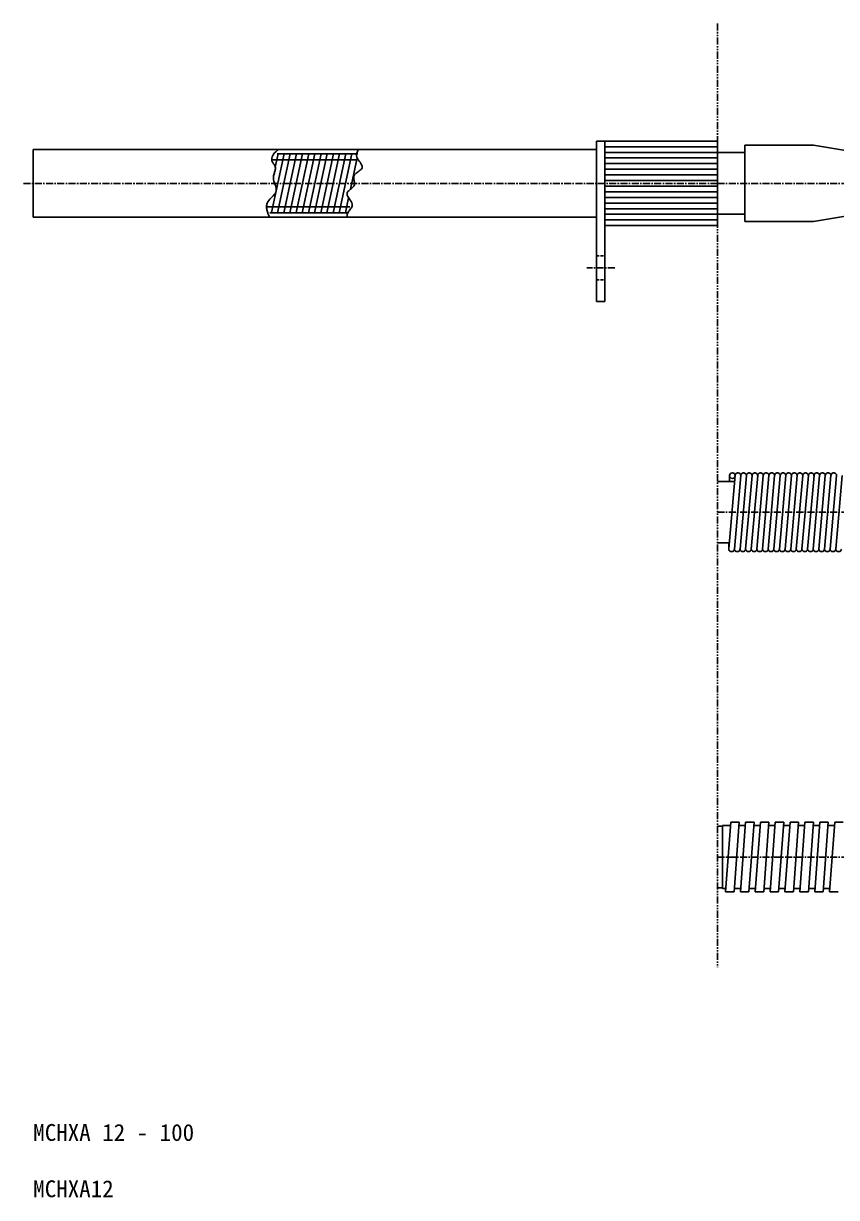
# Model space of a CAD drawing. Extents: x -2 to 407, y 0 to 208.
# Drawn here: x -1.7 to 142.6, y 0 to 208.4 of the extents above; entities that cross this region are included whole.
import ezdxf

# ---------------------------------------------------------------- set-up
doc = ezdxf.new("R2010")
doc.units = 0
for name, pattern in [('CENTER', [2, 1.25, -0.25, 0.25, -0.25]), ('DASHED', [0.75, 0.5, -0.25]), ('PHANTOM', [2.5, 1.25, -0.25, 0.25, -0.25, 0.25, -0.25])]:
    doc.linetypes.add(name, pattern=pattern)
doc.layers.get('0').update_dxf_attribs({"linetype": 'CONTINUOUS'})
doc.layers.add('CENTER', color=1, linetype='CENTER')

msp = doc.modelspace()

# ---------------------------------------------------------------- linework, layer by layer
at = {"color": 3, "linetype": 'PHANTOM'}
msp.add_line((121.5, 208.38), (121.5, 40.86), dxfattribs=at)
at = {"color": 7, "linetype": 'CONTINUOUS'}
for p, q in [((0, 186), (100, 186)), ((0, 174), (0, 186)), ((100, 170.46), (100, 187.5)), ((121.5, 187.5), (100, 187.5)), ((101.5, 170.46), (101.5, 187.5)), ((121.5, 186.5), (101.5, 186.5)), ((121.5, 172.5), (121.5, 187.5)), ((126.38, 186.8), (138.53, 186.8)), ((126.38, 185.48), (126.38, 186.8)), ((146.38, 185.45), (138.53, 186.8)), ((121.5, 185.5), (101.5, 185.5)), ((121.5, 184.5), (101.5, 184.5)), ((121.5, 183.5), (101.5, 183.5)), ((121.5, 185.48), (126.38, 185.48)), ((126.38, 174.55), (126.38, 185.48)), ((121.5, 182.5), (101.5, 182.5)), ((121.5, 181.5), (101.5, 181.5)), ((121.5, 180.5), (101.5, 180.5)), ((121.5, 179.5), (101.5, 179.5)), ((121.5, 178.5), (101.5, 178.5)), ((121.5, 177.5), (101.5, 177.5)), ((121.5, 176.5), (101.5, 176.5)), ((121.5, 175.5), (101.5, 175.5)), ((0, 174), (100, 174)), ((121.5, 174.5), (101.5, 174.5)), ((121.5, 173.5), (101.5, 173.5)), ((121.5, 174.55), (126.38, 174.55)), ((126.38, 173.23), (126.38, 174.55)), ((126.38, 173.23), (138.53, 173.23)), ((146.38, 174.55), (138.53, 173.23)), ((121.5, 172.5), (101.5, 172.5)), ((100, 159), (100, 170.46)), ((101.5, 159), (101.5, 170.46)), ((100, 159), (101.5, 159)), ((124.64, 128.17), (123.5, 115.11)), ((123.64, 128.11), (123.63, 127.09)), ((125.64, 128.11), (124.5, 115.05)), ((126.64, 128.11), (125.5, 115.05)), ((127.64, 128.11), (126.5, 115.05)), ((128.64, 128.11), (127.5, 115.05)), ((129.64, 128.11), (128.5, 115.05)), ((130.64, 128.11), (129.5, 115.05)), ((131.64, 128.11), (130.5, 115.05)), ((132.64, 128.11), (131.5, 115.05)), ((133.64, 128.11), (132.5, 115.05)), ((134.64, 128.11), (133.5, 115.05)), ((135.64, 128.11), (134.5, 115.05)), ((136.64, 128.11), (135.5, 115.05)), ((137.64, 128.11), (136.5, 115.05)), ((138.64, 128.11), (137.5, 115.05)), ((139.64, 128.11), (138.5, 115.05)), ((140.64, 128.11), (139.5, 115.05)), ((141.64, 128.11), (140.5, 115.05)), ((142.64, 128.11), (141.5, 115.05)), ((143.64, 128.11), (142.5, 115.05)), ((121.5, 127.09), (124.55, 127.09)), ((121.5, 116.16), (123.59, 116.16)), ((123.51, 116.16), (123.5, 115.11)), ((121.5, 65.87), (122.39, 65.87)), ((122.39, 54.8), (122.39, 66.01)), ((122.39, 66.01), (123.81, 66.01)), ((122.94, 54.24), (123.85, 66.58)), ((123.85, 66.58), (125.35, 66.58)), ((124.45, 54.24), (125.35, 66.58)), ((125.31, 66.01), (126.44, 66.01)), ((125.58, 54.24), (126.48, 66.58)), ((126.48, 66.58), (127.99, 66.58)), ((127.09, 54.24), (127.99, 66.58)), ((127.95, 66.01), (129.08, 66.01)), ((128.22, 54.24), (129.12, 66.58)), ((129.12, 66.58), (130.63, 66.58)), ((129.72, 54.24), (130.63, 66.58)), ((130.59, 66.01), (131.72, 66.01)), ((130.86, 54.24), (131.76, 66.58)), ((131.76, 66.58), (133.27, 66.58)), ((132.36, 54.24), (133.27, 66.58)), ((133.22, 66.01), (134.35, 66.01)), ((133.49, 54.24), (134.4, 66.58)), ((134.4, 66.58), (135.9, 66.58)), ((135, 54.24), (135.9, 66.58)), ((135.86, 66.01), (136.99, 66.01)), ((136.13, 54.24), (137.03, 66.58)), ((137.03, 66.58), (138.54, 66.58)), ((137.64, 54.24), (138.54, 66.58)), ((138.5, 66.01), (139.63, 66.01)), ((138.77, 54.24), (139.67, 66.58)), ((139.67, 66.58), (141.18, 66.58)), ((140.27, 54.24), (141.18, 66.58)), ((141.14, 66.01), (142.27, 66.01)), ((141.4, 54.24), (142.31, 66.58)), ((142.31, 66.58), (143.81, 66.58)), ((121.5, 54.95), (122.39, 54.95)), ((122.39, 54.8), (122.99, 54.8)), ((122.94, 54.24), (124.45, 54.24)), ((124.49, 54.8), (125.62, 54.8)), ((125.58, 54.24), (127.09, 54.24)), ((127.13, 54.8), (128.26, 54.8)), ((128.22, 54.24), (129.72, 54.24)), ((129.77, 54.8), (130.9, 54.8)), ((130.86, 54.24), (132.36, 54.24)), ((132.4, 54.8), (133.53, 54.8)), ((133.49, 54.24), (135, 54.24)), ((135.04, 54.8), (136.17, 54.8)), ((136.13, 54.24), (137.64, 54.24)), ((137.68, 54.8), (138.81, 54.8)), ((138.77, 54.24), (140.27, 54.24)), ((140.32, 54.8), (141.45, 54.8)), ((141.4, 54.24), (142.91, 54.24))]:
    msp.add_line(p, q, dxfattribs=at)
at = {"color": 3, "linetype": 'CONTINUOUS'}
for p, q in [((57.65, 185.81), (57.66, 185.81)), ((42.3, 174.81), (44.53, 185.26)), ((42.43, 184.19), (57.45, 184.19)), ((42.98, 182.85), (43.5, 185.26)), ((43.31, 185.26), (57.65, 185.26)), ((43.39, 174.77), (45.63, 185.26)), ((44.48, 174.77), (46.72, 185.26)), ((45.58, 174.77), (47.82, 185.26)), ((46.69, 174.82), (48.92, 185.26)), ((47.77, 174.77), (50.01, 185.26)), ((48.87, 174.77), (51.11, 185.26)), ((49.96, 174.76), (52.2, 185.26)), ((51.06, 174.77), (53.3, 185.26)), ((52.15, 174.74), (54.39, 185.26)), ((53.25, 174.77), (55.49, 185.26)), ((54.35, 174.77), (56.59, 185.26)), ((56.33, 178.94), (57.53, 184.54)), ((55.44, 174.77), (56.01, 177.43)), ((41.5, 175.81), (56.2, 175.81)), ((42.03, 174.74), (55.75, 174.74))]:
    msp.add_line(p, q, dxfattribs=at)
at = {"color": 3, "linetype": 'DASHED'}
for p, q in [((100, 167.15), (101.5, 167.15)), ((100, 162.85), (101.5, 162.85))]:
    msp.add_line(p, q, dxfattribs=at)
at = {"color": 3, "linetype": 'CONTINUOUS', "flags": 128}
for points in [[(43.46, 186), (43.3, 185.85), (43.07, 185.62), (42.86, 185.39), (42.67, 185.16), (42.52, 184.92), (42.41, 184.69), (42.35, 184.46), (42.34, 184.22), (42.39, 183.99), (42.44, 183.88), (42.49, 183.78), (42.56, 183.67), (42.62, 183.56), (42.69, 183.46), (42.76, 183.35), (42.83, 183.24), (42.89, 183.13), (42.94, 183.02), (42.97, 182.91), (43, 182.74), (42.99, 182.57), (42.97, 182.4), (42.93, 182.23), (42.87, 182.06), (42.82, 181.88), (42.76, 181.7), (42.71, 181.52), (42.66, 181.34), (42.64, 181.16), (42.64, 180.9), (42.68, 180.63), (42.75, 180.37), (42.83, 180.11), (42.92, 179.86), (43.01, 179.6), (43.08, 179.36), (43.14, 179.12), (43.16, 178.88), (43.14, 178.66), (43.07, 178.44), (42.95, 178.22), (42.79, 178.01), (42.61, 177.81), (42.42, 177.6), (42.22, 177.4), (42.02, 177.18), (41.84, 176.97), (41.68, 176.74), (41.56, 176.5), (41.5, 176.33), (41.46, 176.16), (41.44, 175.99), (41.43, 175.81), (41.44, 175.63), (41.46, 175.45), (41.49, 175.28), (41.53, 175.1), (41.58, 174.92), (41.64, 174.75), (41.68, 174.64), (41.73, 174.52), (41.77, 174.41), (41.82, 174.3), (41.87, 174.2), (41.93, 174.09), (41.97, 174)], [(57.77, 186), (57.76, 185.98), (57.66, 185.83), (57.57, 185.67), (57.5, 185.51), (57.45, 185.35), (57.41, 185.19), (57.4, 185.03), (57.42, 184.87), (57.48, 184.64), (57.59, 184.41), (57.72, 184.19), (57.87, 183.96), (58.03, 183.74), (58.17, 183.52), (58.29, 183.31), (58.38, 183.11), (58.42, 182.92), (58.4, 182.74), (58.32, 182.6), (58.2, 182.46), (58.05, 182.33), (57.88, 182.2), (57.69, 182.07), (57.51, 181.94), (57.33, 181.8), (57.17, 181.65), (57.04, 181.5), (56.95, 181.33), (56.91, 181.17), (56.9, 181.01), (56.91, 180.84), (56.93, 180.66), (56.96, 180.49), (57, 180.31), (57.02, 180.13), (57.03, 179.96), (57.02, 179.8), (56.98, 179.64), (56.9, 179.48), (56.78, 179.34), (56.64, 179.2), (56.49, 179.07), (56.33, 178.94), (56.17, 178.81), (56.02, 178.69), (55.89, 178.56), (55.79, 178.43), (55.73, 178.29), (55.72, 178.1), (55.76, 177.9), (55.86, 177.69), (55.99, 177.46), (56.14, 177.24), (56.29, 177.01), (56.43, 176.78), (56.55, 176.55), (56.62, 176.32), (56.64, 176.1), (56.61, 175.94), (56.55, 175.77), (56.46, 175.61), (56.35, 175.46), (56.23, 175.3), (56.11, 175.14), (56, 174.98), (55.9, 174.82), (55.82, 174.65), (55.77, 174.48), (55.75, 174.41), (55.75, 174.33), (55.75, 174.25), (55.76, 174.17), (55.77, 174.09), (55.79, 174), (55.79, 174)]]:
    msp.add_lwpolyline(points, dxfattribs=at)
at = {"color": 7, "linetype": 'CONTINUOUS'}
msp.add_circle((124.14, 128.11), 0.5, dxfattribs=at)
for centre, start, end in [((125.14, 128.11), 350, 176.8566), ((126.14, 128.11), 350, 176.8566), ((127.14, 128.11), 350, 176.8566), ((128.14, 128.11), 350, 176.8566), ((129.14, 128.11), 350, 176.8566), ((130.14, 128.11), 350, 176.8566), ((131.14, 128.11), 350, 176.8566), ((132.14, 128.11), 350, 176.8566), ((133.14, 128.11), 350, 176.8566), ((134.14, 128.11), 350, 176.8566), ((135.14, 128.11), 350, 176.8566), ((136.14, 128.11), 350, 176.8566), ((137.14, 128.11), 350, 176.8566), ((138.14, 128.11), 350, 176.8566), ((139.14, 128.11), 350, 176.8566), ((140.14, 128.11), 350, 176.8566), ((141.14, 128.11), 350, 176.8566), ((142.14, 128.11), 350, 176.8566), ((124, 115.11), 170, 356.8566), ((125, 115.11), 170, 356.8566), ((126, 115.11), 170, 356.8566), ((127, 115.11), 170, 356.8566), ((128, 115.11), 170, 356.8566), ((129, 115.11), 170, 356.8566), ((130, 115.11), 170, 356.8566), ((131, 115.11), 170, 356.8566), ((132, 115.11), 170, 356.8566), ((133, 115.11), 170, 356.8566), ((134, 115.11), 170, 356.8566), ((135, 115.11), 170, 356.8566), ((136, 115.11), 170, 356.8566), ((137, 115.11), 170, 356.8566), ((138, 115.11), 170, 356.8566), ((139, 115.11), 170, 356.8566), ((140, 115.11), 170, 356.8566), ((141, 115.11), 170, 356.8566), ((142, 115.11), 170, 356.8566), ((143, 115.11), 170, 356.8566)]:
    msp.add_arc(centre, 0.5, start, end, dxfattribs=at)
at = {"layer": 'CENTER', "color": 1, "linetype": 'CENTER'}
for p, q in [((-1.73, 180), (121.5, 180)), ((121.5, 180), (309.92, 180)), ((103.29, 165), (98.33, 165)), ((121.5, 121.61), (309.92, 121.61)), ((121.5, 60.39), (309.92, 60.39))]:
    msp.add_line(p, q, dxfattribs=at)

# ---------------------------------------------------------------- texts
for s, p in [('MCHXA 12 - 100', (0, 10)), ('MCHXA12', (0, 0))]:
    msp.add_text(s, height=3).set_placement(p)

doc.saveas('drawing.dxf')
